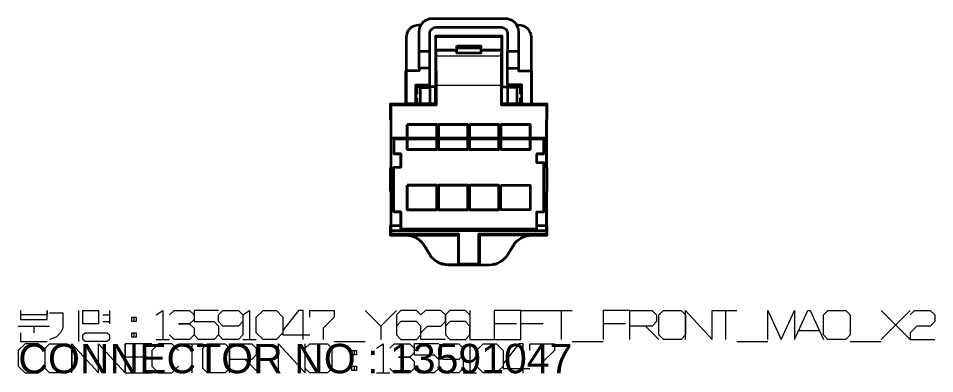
# Model space of a CAD drawing. Header units: millimetres. Extents: x 0 to 174, y 0 to 33.
# Drawn here: x 37.216 to 41.271, y 18.004 to 19.575 of the extents above; entities that cross this region are included whole.
import ezdxf

# ---------------------------------------------------------------- set-up
doc = ezdxf.new("R2010")
doc.units = ezdxf.units.MM
doc.layers.add('CAPTION_LLM_TEXT', color=7, linetype='Continuous')
doc.layers.add('CAPTION_ORIGINAL_OUTLINES', color=7, linetype='Continuous')
doc.layers.add('PDF_Geomertry', color=7, linetype='Continuous', true_color=0x405f80)
doc.styles.get("Standard").update_dxf_attribs({"font": 'arial.ttf'})

# ---------------------------------------------------------------- blocks, each defined once
blk = doc.blocks.new('SYM_13591047_053')
at = {"layer": 'PDF_Geomertry', "color": 7, "lineweight": 35}
for points in [[(-0.2058, 0.3213), (-0.2058, 0.3957), (-0.2058, 0.4822, -0.415502), (-0.1468, 0.5413), (0.174, 0.5413, -0.413938), (0.2332, 0.4822), (0.2332, 0.3957), (0.2332, 0.3213), (0.2332, 0.309), (0.2904, 0.309), (0.2915, 0.309), (0.2915, 0.1636), (0.3417, 0.1636), (0.3611, 0.1633)], [(-0.2619, 0.309), (-0.2619, 0.4576, -0.414167), (-0.2068, 0.5128), (-0.1974, 0.5128)], [(0.2246, 0.5128), (0.2342, 0.5128, -0.411823), (0.2893, 0.4576), (0.2893, 0.309)], [(-0.0297, -0.4135), (-0.3299, -0.4135), (-0.3337, -0.4174), (-0.3144, -0.4176), (-0.2661, -0.4176, -0.267488), (-0.1808, -0.4669), (-0.1621, -0.4993, 0.268578), (-0.0769, -0.5486), (0.1042, -0.5486, 0.268072), (0.1894, -0.4993), (0.2082, -0.4669, -0.268072), (0.2935, -0.4176), (0.3417, -0.4176), (0.3611, -0.4174), (0.3572, -0.4135)], [(-0.0297, -0.5443), (0.0569, -0.5443), (0.061, -0.5483), (0.104, -0.5483, 0.2671), (0.1893, -0.4992), (0.2081, -0.4667, -0.268093), (0.2933, -0.4174), (0.061, -0.4174), (0.061, -0.5483)]]:
    blk.add_lwpolyline(points, format="xyb", dxfattribs=at)
for points in [[(-0.1586, 0.3213), (-0.1586, 0.3957), (-0.1586, 0.4743), (-0.1582, 0.4786), (-0.1551, 0.4878), (-0.1489, 0.4953), (-0.1406, 0.5003), (-0.131, 0.5019), (0.1583, 0.5019), (0.1626, 0.5015), (0.1718, 0.4985), (0.1793, 0.4922), (0.1842, 0.4839), (0.1858, 0.4743), (0.1858, 0.3957), (0.2332, 0.3957)], [(-0.3299, 0.1594), (-0.1294, 0.1594), (-0.1294, 0.2456), (-0.1299, 0.3722), (-0.13, 0.3747), (-0.131, 0.3996), (-0.1317, 0.401), (-0.1317, 0.4588), (-0.1338, 0.4626), (-0.1338, 0.2383)], [(0.161, 0.4626), (-0.1338, 0.4626)], [(0.159, 0.4588), (-0.1317, 0.4588)], [(0.161, 0.2383), (0.161, 0.4626), (0.159, 0.4588), (0.159, 0.401), (0.1583, 0.3996), (0.1572, 0.3747), (0.1569, 0.3378), (0.1568, 0.2456), (0.1568, 0.1594), (0.3572, 0.1594)], [(-0.0394, 0.4115), (0.0668, 0.4115)], [(-0.2058, 0.3957), (-0.1586, 0.3957)], [(-0.0394, 0.3997), (-0.05, 0.3997), (-0.05, 0.401), (-0.1317, 0.401)], [(-0.0394, 0.3996), (-0.131, 0.3996)], [(0.159, 0.401), (0.0772, 0.401), (0.0772, 0.3997), (0.0668, 0.3997)], [(0.1583, 0.3996), (0.0668, 0.3996)], [(0.1858, 0.3213), (0.1858, 0.3957)], [(-0.3337, 0.1633), (-0.3144, 0.1636), (-0.2642, 0.1636), (-0.2642, 0.309), (-0.2631, 0.309), (-0.2631, 0.1625)], [(-0.221, 0.1625), (-0.221, 0.2467), (-0.1586, 0.2467), (-0.1586, 0.3213), (-0.2058, 0.3213), (-0.2058, 0.309), (-0.2631, 0.309)], [(0.2482, 0.1625), (0.2482, 0.2467), (0.1858, 0.2467), (0.1858, 0.3213), (0.2332, 0.3213)], [(0.2904, 0.309), (0.2904, 0.1625), (0.2915, 0.1636)], [(-0.1931, 0.2467), (-0.1931, 0.2385), (-0.2031, 0.2385)], [(-0.1586, 0.2383), (-0.1733, 0.2383), (-0.1733, 0.2467)], [(0.2007, 0.2467), (0.2007, 0.2383), (0.1858, 0.2383)], [(0.2304, 0.2385), (0.2203, 0.2385), (0.2203, 0.2467)], [(-0.221, 0.1635), (-0.2157, 0.1635), (-0.1999, 0.1635), (-0.1586, 0.1635), (-0.1333, 0.1635), (-0.1333, 0.2383), (-0.1586, 0.2383), (-0.1586, 0.2353), (-0.1586, 0.1635)], [(-0.1999, 0.2353), (-0.2031, 0.2385), (-0.2157, 0.2385), (-0.2157, 0.2078), (-0.2206, 0.2078), (-0.2206, 0.1881), (-0.2157, 0.1881), (-0.2157, 0.1635)], [(-0.1999, 0.1635), (-0.1999, 0.2353), (-0.1586, 0.2353)], [(0.2482, 0.1635), (0.2429, 0.1635), (0.2272, 0.1635), (0.1858, 0.1635), (0.1606, 0.1635), (0.1606, 0.2383), (0.1858, 0.2383), (0.1858, 0.2353)], [(0.2272, 0.2353), (0.1858, 0.2353), (0.1858, 0.1635)], [(0.2429, 0.1635), (0.2429, 0.1881), (0.2479, 0.1881), (0.2479, 0.2078), (0.2429, 0.2078), (0.2429, 0.2385), (0.2304, 0.2385), (0.2272, 0.2353), (0.2272, 0.1635)], [(-0.3299, -0.3967), (-0.3301, -0.3769), (-0.3303, -0.3769), (-0.3303, 0.0128), (-0.3299, 0.0128), (-0.3299, 0.1594), (-0.3337, 0.1633), (-0.3337, 0.0957), (-0.3306, 0.0925), (-0.3306, -0.1211), (-0.3337, -0.1211), (-0.3337, -0.2222), (-0.3306, -0.2254), (-0.3306, -0.3769), (-0.3337, -0.3769), (-0.3337, -0.4174)], [(-0.1294, 0.1594), (-0.1326, 0.1625), (-0.221, 0.1625), (-0.2631, 0.1625), (-0.2642, 0.1636)], [(-0.1338, 0.1625), (-0.1338, 0.1635)], [(0.1568, 0.1594), (0.1599, 0.1625), (0.2482, 0.1625), (0.2904, 0.1625)], [(0.161, 0.1625), (0.161, 0.1635)], [(0.3611, -0.4174), (0.3611, -0.3769), (0.3579, -0.3769), (0.3579, -0.2254), (0.3611, -0.2222), (0.3611, -0.1211), (0.3579, -0.1211), (0.3579, 0.0925), (0.3611, 0.0957), (0.3611, 0.1633), (0.3572, 0.1594), (0.3572, 0.0128), (0.3576, 0.0128), (0.3576, -0.3769), (0.3574, -0.3769)], [(-0.3299, 0.0128), (0.3572, 0.0128)], [(-0.2869, -0.3889), (0.315, -0.3889), (0.315, -0.3139), (0.3453, -0.3139), (0.3453, -0.0971), (0.315, -0.0971), (0.315, -0.0579), (0.3453, -0.0579), (0.3453, 0.0068), (-0.3181, 0.0068), (-0.3181, -0.0579), (-0.3181, -0.0583), (-0.2874, -0.0583)], [(-0.1675, 0.0068), (-0.1675, 0.0128)], [(0.1632, 0.0068), (0.1632, 0.0128)], [(-0.2869, -0.0579), (-0.3181, -0.0579)], [(0.3453, -0.0579), (0.3453, -0.0583), (0.315, -0.0583)], [(-0.3181, -0.1174), (-0.3181, -0.1169), (-0.2874, -0.1169)], [(-0.2869, -0.3139), (-0.3181, -0.3139), (-0.3181, -0.1174), (-0.2869, -0.1174)], [(0.315, -0.0967), (0.3453, -0.0967), (0.3453, -0.0971)], [(-0.3181, -0.3139), (-0.3181, -0.3142), (-0.2874, -0.3142)], [(0.315, -0.3142), (0.3453, -0.3142), (0.3453, -0.3139)], [(-0.2871, -0.3769), (-0.3301, -0.3769)], [(-0.3299, -0.4135), (-0.3299, -0.3967), (0.3572, -0.3967), (0.3572, -0.4135), (0.0569, -0.4135), (0.0569, -0.5443)], [(0.3572, -0.3967), (0.3574, -0.3769), (0.315, -0.3769)], [(-0.0336, -0.5483), (-0.0297, -0.5443), (-0.0297, -0.4135), (-0.0336, -0.4174)], [(0.0569, -0.4135), (0.061, -0.4174)]]:
    blk.add_lwpolyline(points, dxfattribs=at)
for points in [[(-0.0394, 0.4193), (0.0668, 0.4193), (0.0668, 0.4115), (0.0668, 0.3875), (-0.0394, 0.3875), (-0.0394, 0.4115)], [(-0.2581, 0.0718), (-0.2581, -0.0385), (-0.1281, -0.0385), (-0.1281, 0.0718)], [(-0.2581, 0.0718), (-0.1281, 0.0718), (-0.1281, -0.0385), (-0.2581, -0.0385)], [(-0.1201, 0.0718), (-0.1201, -0.0385), (0.0097, -0.0385), (0.0097, 0.0718), (0.0097, -0.0385), (-0.1201, -0.0385), (-0.1201, 0.0718), (0.0097, 0.0718)], [(0.0176, 0.0718), (0.0176, -0.0385)], [(0.0176, -0.0385), (0.1475, -0.0385), (0.1475, 0.0718), (0.1475, -0.0385)], [(0.0176, 0.0718), (0.1475, 0.0718)], [(0.2853, 0.0718), (0.2853, -0.0385), (0.1554, -0.0385), (0.2853, -0.0385), (0.2853, 0.0718), (0.1554, 0.0718)], [(0.1554, 0.0718), (0.1554, -0.0385)], [(-0.2874, -0.0583), (-0.2874, -0.1169), (-0.2869, -0.1174), (-0.2869, -0.0579)], [(-0.2581, -0.196), (-0.1281, -0.196)], [(-0.2581, -0.196), (-0.2581, -0.3061)], [(-0.1281, -0.196), (-0.1281, -0.3061)], [(-0.1201, -0.3061), (0.0097, -0.3061), (0.0097, -0.196), (-0.1201, -0.196), (0.0097, -0.196), (0.0097, -0.3061), (-0.1201, -0.3061), (-0.1201, -0.196)], [(0.1475, -0.196), (0.0176, -0.196), (0.0176, -0.3061), (0.1475, -0.3061), (0.0176, -0.3061), (0.0176, -0.196), (0.1475, -0.196), (0.1475, -0.3061)], [(0.1554, -0.196), (0.2853, -0.196), (0.2853, -0.3061), (0.1554, -0.3061)], [(0.1554, -0.196), (0.2853, -0.196), (0.2853, -0.3061), (0.1554, -0.3061)], [(-0.2874, -0.3142), (-0.2874, -0.3726), (-0.2872, -0.3728), (-0.2869, -0.3889), (-0.2869, -0.3139)], [(-0.2581, -0.3061), (-0.1281, -0.3061)]]:
    blk.add_lwpolyline(points, close=True, dxfattribs=at)
at = {"layer": 'PDF_Geomertry', "color": 7, "lineweight": 13}
for points in [[(0.1572, 0.3747), (-0.13, 0.3747)], [(-0.1294, 0.2456), (0.1568, 0.2456)], [(-0.266, -0.4174), (-0.2661, -0.4176)], [(0.2935, -0.4176), (0.2933, -0.4174)], [(-0.1808, -0.4669), (-0.1807, -0.4667)], [(0.2081, -0.4667), (0.2082, -0.4669)], [(-0.1619, -0.4992), (-0.1621, -0.4993)], [(0.1894, -0.4993), (0.1893, -0.4992)], [(-0.0769, -0.5486), (-0.0768, -0.5483)], [(0.104, -0.5483), (0.1042, -0.5486)]]:
    blk.add_lwpolyline(points, dxfattribs=at)
at = {"layer": 'PDF_Geomertry', "color": 7, "lineweight": 35}
blk.add_lwpolyline([(-0.0336, -0.5483), (-0.0768, -0.5483, -0.266031), (-0.1619, -0.4992), (-0.1807, -0.4667, 0.267501), (-0.266, -0.4174), (-0.0336, -0.4174)], format="xyb", close=True, dxfattribs=at)

msp = doc.modelspace()

# ---------------------------------------------------------------- linework, layer by layer
at = {"layer": 'CAPTION_ORIGINAL_OUTLINES', "color": 7, "lineweight": 13}
for points in [[(37.334, 18.1063), (37.3044, 18.1358), (37.2454, 18.1358), (37.2158, 18.1063), (37.2158, 18.0374), (37.2454, 18.0079), (37.3044, 18.0079), (37.334, 18.0374)], [(37.4521, 18.0079), (37.4521, 18.1358), (37.5703, 18.0079), (37.5703, 18.1358)], [(37.5703, 18.0079), (37.5703, 18.1358), (37.6883, 18.0079), (37.6883, 18.1358)], [(37.8064, 18.1358), (37.6883, 18.1358), (37.6883, 18.0079), (37.8064, 18.0079)], [(37.9246, 18.1063), (37.895, 18.1358), (37.836, 18.1358), (37.8064, 18.1063), (37.8064, 18.0374), (37.836, 18.0079), (37.895, 18.0079), (37.9246, 18.0374)], [(37.9246, 18.1358), (38.0328, 18.1358)], [(37.9836, 18.1358), (37.9836, 18.0079)], [(38.151, 18.0079), (38.151, 18.1358), (38.2493, 18.1358), (38.269, 18.1161), (38.269, 18.0867), (38.2493, 18.0669), (38.151, 18.0669)], [(38.3675, 18.0079), (38.3675, 18.1358), (38.4856, 18.0079), (38.4856, 18.1358)], [(38.8006, 18.1161), (38.83, 18.1358), (38.83, 18.0079)], [(38.8596, 18.1161), (38.8793, 18.1358), (38.9482, 18.1358), (38.9679, 18.1161), (38.9679, 18.0964), (38.9482, 18.0768), (38.8989, 18.0768), (38.9482, 18.0768), (38.9679, 18.0571), (38.9679, 18.0275), (38.9482, 18.0079), (38.8793, 18.0079), (38.8596, 18.0275)], [(39.0761, 18.1358), (38.9679, 18.1358), (38.9679, 18.0867), (39.0564, 18.0867), (39.0761, 18.0669), (39.0761, 18.0275), (39.0564, 18.0079), (38.9875, 18.0079), (38.9679, 18.0275)], [(39.1844, 18.0867), (39.1647, 18.0669), (39.0958, 18.0669), (39.0761, 18.0867), (39.0761, 18.1161), (39.0958, 18.1358), (39.1647, 18.1358), (39.1844, 18.1161), (39.1844, 18.0275), (39.1647, 18.0079), (39.0958, 18.0079), (39.0761, 18.0275)], [(39.1844, 18.1161), (39.2139, 18.1358), (39.2139, 18.0079)], [(39.4501, 18.0079), (39.4501, 18.1358), (39.4304, 18.1358), (39.3615, 18.0472), (39.3615, 18.0275), (39.4797, 18.0275)], [(39.4797, 18.1063), (39.4797, 18.1358), (39.5879, 18.1358), (39.5879, 18.1063), (39.5388, 18.0571), (39.5388, 18.0079)], [(38.7021, 18.1063), (38.7021, 18.0867)], [(37.7868, 18.0768), (37.6883, 18.0768)], [(38.2199, 18.0669), (38.2789, 18.0079)], [(38.7021, 18.0374), (38.7021, 18.0176)], [(38.8006, 18.0079), (38.8596, 18.0079)], [(39.1844, 18.0079), (39.2435, 18.0079)]]:
    msp.add_lwpolyline(points, dxfattribs=at)
for points in [[(37.3536, 18.1358), (37.4324, 18.1358), (37.4521, 18.1161), (37.4521, 18.0275), (37.4324, 18.0079), (37.3536, 18.0079), (37.334, 18.0275), (37.334, 18.1161), (37.3536, 18.1358)], [(38.0525, 18.1358), (38.1312, 18.1358), (38.151, 18.1161), (38.151, 18.0275), (38.1312, 18.0079), (38.0525, 18.0079), (38.0328, 18.0275), (38.0328, 18.1161), (38.0525, 18.1358)], [(38.5053, 18.1358), (38.584, 18.1358), (38.6037, 18.1161), (38.6037, 18.0275), (38.584, 18.0079), (38.5053, 18.0079), (38.4856, 18.0275), (38.4856, 18.1161), (38.5053, 18.1358)], [(39.2729, 18.1358), (39.3321, 18.1358), (39.3615, 18.1063), (39.3615, 18.0374), (39.3321, 18.0079), (39.2729, 18.0079), (39.2435, 18.0374), (39.2435, 18.1063), (39.2729, 18.1358)], [(38.6922, 18.1063), (38.7119, 18.1063), (38.7119, 18.0867), (38.6922, 18.0867), (38.6922, 18.1063)], [(38.6922, 18.0374), (38.7119, 18.0374), (38.7119, 18.0176), (38.6922, 18.0176), (38.6922, 18.0374)]]:
    msp.add_lwpolyline(points, close=True, dxfattribs=at)
at = {"layer": 'PDF_Geomertry', "color": 7, "lineweight": 13}
for points in [[(37.2257, 18.2835), (37.2257, 18.244), (37.3439, 18.244), (37.3439, 18.2835), (37.3439, 18.2638), (37.2257, 18.2638)], [(37.3536, 18.2736), (37.4128, 18.2736), (37.4128, 18.2343), (37.4128, 18.2047), (37.4029, 18.185), (37.3832, 18.1653), (37.3536, 18.1556)], [(37.4817, 18.2835), (37.4817, 18.1457)], [(37.5899, 18.2638), (37.6194, 18.2638)], [(37.6194, 18.2835), (37.6194, 18.2244)], [(37.7276, 18.2539), (37.7276, 18.2343)], [(37.8261, 18.2638), (37.8557, 18.2835), (37.8557, 18.1556)], [(37.8851, 18.2638), (37.9049, 18.2835), (37.9738, 18.2835), (37.9935, 18.2638), (37.9935, 18.244), (37.9738, 18.2244), (37.9246, 18.2244), (37.9738, 18.2244), (37.9935, 18.2047), (37.9935, 18.1751), (37.9738, 18.1556), (37.9049, 18.1556), (37.8851, 18.1751)], [(38.1017, 18.2835), (37.9935, 18.2835), (37.9935, 18.2343), (38.0821, 18.2343), (38.1017, 18.2146), (38.1017, 18.1751), (38.0821, 18.1556), (38.0132, 18.1556), (37.9935, 18.1751)], [(38.21, 18.2343), (38.1903, 18.2146), (38.1214, 18.2146), (38.1017, 18.2343), (38.1017, 18.2638), (38.1214, 18.2835), (38.1903, 18.2835), (38.21, 18.2638), (38.21, 18.1751), (38.1903, 18.1556), (38.1214, 18.1556), (38.1017, 18.1751)], [(38.21, 18.2638), (38.2394, 18.2835), (38.2394, 18.1556)], [(38.4757, 18.1556), (38.4757, 18.2835), (38.456, 18.2835), (38.3871, 18.1949), (38.3871, 18.1751), (38.5053, 18.1751)], [(38.5053, 18.2539), (38.5053, 18.2835), (38.6135, 18.2835), (38.6135, 18.2539), (38.5643, 18.2047), (38.5643, 18.1556)], [(38.7513, 18.2835), (38.8203, 18.2146), (38.8892, 18.2835)], [(39.1057, 18.1556), (38.9974, 18.1556), (38.9974, 18.185), (39.0269, 18.2146), (39.086, 18.2146), (39.1057, 18.2343), (39.1057, 18.2638), (39.086, 18.2835), (39.0171, 18.2835), (38.9974, 18.2638), (38.9776, 18.2835), (38.9087, 18.2835), (38.8892, 18.2638), (38.8892, 18.1751), (38.9087, 18.1556), (38.9776, 18.1556), (38.9974, 18.1751), (38.9974, 18.2146), (38.9776, 18.2343), (38.9087, 18.2343), (38.8892, 18.2146)], [(39.2139, 18.2638), (39.1942, 18.2835), (39.1253, 18.2835), (39.1057, 18.2638), (39.1057, 18.1751), (39.1253, 18.1556), (39.1942, 18.1556), (39.2139, 18.1751), (39.2139, 18.2146), (39.1942, 18.2343), (39.1253, 18.2343), (39.1057, 18.2146)], [(39.2139, 18.2835), (39.2139, 18.1556), (39.3222, 18.1556)], [(39.4403, 18.2835), (39.3222, 18.2835), (39.3222, 18.1556), (39.4403, 18.1556), (39.4403, 18.2835), (39.5585, 18.2835), (39.6667, 18.2835)], [(39.6175, 18.2835), (39.6175, 18.1556)], [(39.9226, 18.2835), (39.8044, 18.2835), (39.8044, 18.1556)], [(39.9226, 18.1556), (39.9226, 18.2835), (40.021, 18.2835), (40.0407, 18.2638), (40.0407, 18.2343), (40.021, 18.2146), (39.9226, 18.2146)], [(40.1686, 18.1556), (40.1686, 18.2835), (40.2868, 18.1556), (40.2868, 18.2835), (40.395, 18.2835)], [(40.3458, 18.2835), (40.3458, 18.1556)], [(40.5328, 18.1556), (40.5328, 18.2835), (40.5918, 18.1556), (40.651, 18.2835), (40.651, 18.1556), (40.71, 18.2835), (40.7199, 18.2835), (40.7789, 18.1556)], [(41.0347, 18.2835), (41.1628, 18.1556)], [(41.1628, 18.2835), (41.0347, 18.1556)], [(41.1628, 18.2638), (41.1824, 18.2835), (41.2513, 18.2835), (41.271, 18.2638), (41.271, 18.2343), (41.2513, 18.2146), (41.1922, 18.2146), (41.1628, 18.185), (41.1628, 18.1556), (41.271, 18.1556)], [(37.2158, 18.2146), (37.3536, 18.2146)], [(37.2847, 18.2146), (37.2847, 18.185)], [(37.5899, 18.2343), (37.6194, 18.2343)], [(38.8203, 18.2146), (38.8203, 18.1556)], [(39.4206, 18.2244), (39.3222, 18.2244)], [(39.5388, 18.2244), (39.4403, 18.2244)], [(39.9029, 18.2244), (39.8044, 18.2244)], [(39.9915, 18.2146), (40.0506, 18.1556)], [(37.2257, 18.185), (37.2257, 18.1457), (37.3439, 18.1457)], [(37.7276, 18.185), (37.7276, 18.1653)], [(40.6706, 18.1949), (40.7592, 18.1949)], [(37.8261, 18.1556), (37.8851, 18.1556)], [(38.21, 18.1556), (38.269, 18.1556)], [(38.6135, 18.1457), (38.7513, 18.1457)], [(39.6667, 18.1457), (39.8044, 18.1457)], [(40.395, 18.1457), (40.5328, 18.1457)], [(40.8969, 18.1457), (41.0347, 18.1457)]]:
    msp.add_lwpolyline(points, dxfattribs=at)
for points in [[(37.5013, 18.2835), (37.5703, 18.2835), (37.5703, 18.2244), (37.5013, 18.2244), (37.5013, 18.2835)], [(37.7179, 18.2539), (37.7375, 18.2539), (37.7375, 18.2343), (37.7179, 18.2343), (37.7179, 18.2539)], [(38.2986, 18.2835), (38.3576, 18.2835), (38.3871, 18.2539), (38.3871, 18.185), (38.3576, 18.1556), (38.2986, 18.1556), (38.269, 18.185), (38.269, 18.2539), (38.2986, 18.2835)], [(40.0703, 18.2835), (40.1489, 18.2835), (40.1686, 18.2638), (40.1686, 18.1751), (40.1489, 18.1556), (40.0703, 18.1556), (40.0506, 18.1751), (40.0506, 18.2638), (40.0703, 18.2835)], [(40.7986, 18.2835), (40.8774, 18.2835), (40.8969, 18.2638), (40.8969, 18.1751), (40.8774, 18.1556), (40.7986, 18.1556), (40.7789, 18.1751), (40.7789, 18.2638), (40.7986, 18.2835)], [(37.5111, 18.185), (37.6096, 18.185), (37.6194, 18.1751), (37.6194, 18.1556), (37.6096, 18.1457), (37.5111, 18.1457), (37.5013, 18.1556), (37.5013, 18.1751), (37.5111, 18.185)], [(37.7179, 18.185), (37.7375, 18.185), (37.7375, 18.1653), (37.7179, 18.1653), (37.7179, 18.185)]]:
    msp.add_lwpolyline(points, close=True, dxfattribs=at)

# ---------------------------------------------------------------- block references
msp.add_blockref('SYM_13591047_053', (39.1954, 19.0339))

# ---------------------------------------------------------------- texts
at = {"layer": 'CAPTION_LLM_TEXT', "insert": (37.2158, 18.1358), "char_height": 0.13, "width": 2.538751, "attachment_point": 1}
msp.add_mtext('CONNECTOR NO : 13591047', dxfattribs=at)

doc.saveas('drawing.dxf')
